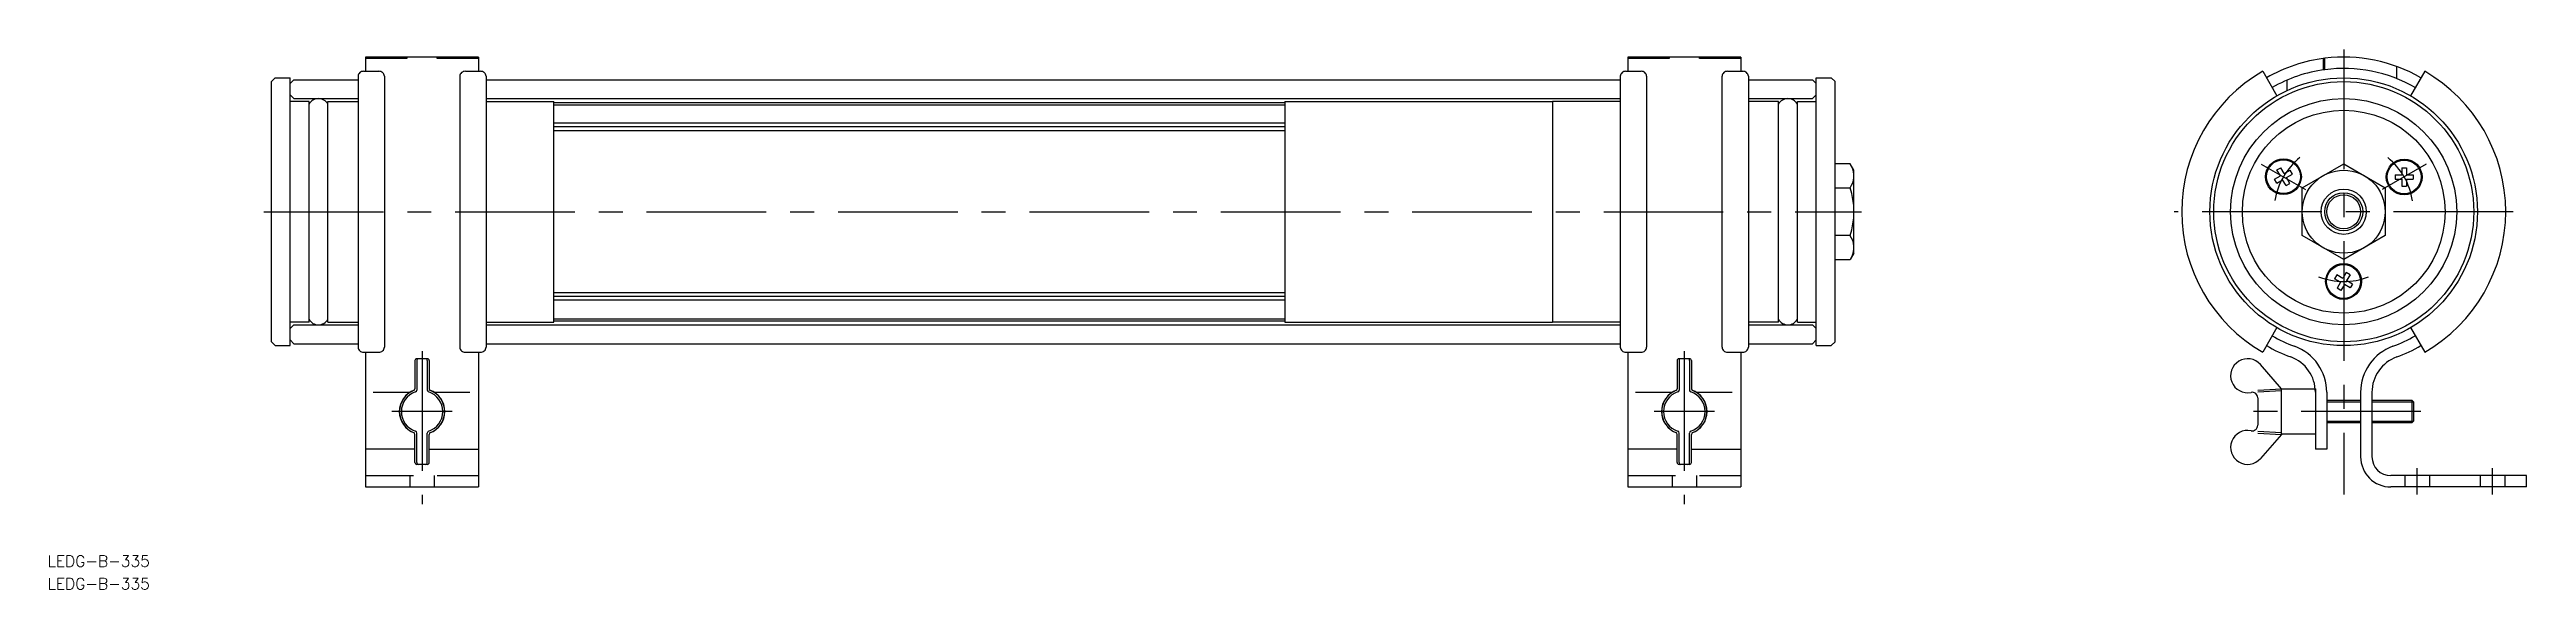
# Model space of a CAD drawing. Extents: x 1 to 658, y 0 to 143.
import ezdxf

# ---------------------------------------------------------------- set-up
doc = ezdxf.new("R2010")
doc.units = 0
doc.linetypes.add('CENTER', pattern=[50.8, 31.75, -6.35, 6.35, -6.35])
doc.linetypes.add('DASHED', pattern=[19.05, 12.7, -6.35])
doc.layers.get('0').update_dxf_attribs({"linetype": 'CONTINUOUS'})
doc.layers.add('CENTER', color=1, linetype='CENTER')
doc.styles.get("Standard").update_dxf_attribs({"font": 'txt.shx', "height": 3, "bigfont": 'bigfont.shx'})

# ---------------------------------------------------------------- blocks, each defined once
blk = doc.blocks.new('*U8')
at = {"color": 7, "linetype": 'CONTINUOUS'}
blk.add_text('LEDG-B-335', height=3, dxfattribs=at).set_placement((0, 6))
blk = doc.blocks.new('*U9')
at = {"color": 7, "linetype": 'CONTINUOUS'}
blk.add_text('LEDG-B-335', height=3, dxfattribs=at).set_placement((0, 0))

msp = doc.modelspace()

# ---------------------------------------------------------------- linework, layer by layer
at = {"color": 7, "linetype": 'CONTINUOUS'}
for p, q in [((84.38, 141.17), (84.38, 137.41)), ((114.38, 141.17), (84.38, 141.17)), ((95.38, 140.8), (84.38, 140.8)), ((95.38, 141.17), (95.38, 140.8)), ((103.38, 140.8), (103.38, 141.17)), ((114.38, 140.8), (103.38, 140.8)), ((114.38, 141.17), (114.38, 137.41)), ((419.38, 141.17), (419.38, 137.41)), ((449.38, 141.17), (419.38, 141.17)), ((430.38, 140.8), (419.38, 140.8)), ((430.38, 141.17), (430.38, 140.8)), ((438.38, 140.8), (438.38, 141.17)), ((449.38, 140.8), (438.38, 140.8)), ((449.38, 141.17), (449.38, 137.41)), ((603.89, 140.8), (603.89, 137.77)), ((604.38, 137.84), (604.38, 140.86)), ((623.39, 138.71), (623.39, 135.5)), ((60.38, 135.67), (59.38, 134.67)), ((59.38, 65.67), (59.38, 134.67)), ((60.38, 135.67), (64.38, 135.67)), ((64.38, 64.67), (64.38, 135.67)), ((65.38, 135.17), (64.38, 134.17)), ((65.38, 135.17), (82.38, 135.17)), ((82.38, 136.11), (82.38, 64.23)), ((83.88, 137.41), (87.88, 137.41)), ((89.38, 136.11), (89.38, 64.23)), ((109.38, 136.11), (109.38, 64.23)), ((110.88, 137.41), (114.88, 137.41)), ((116.38, 136.11), (116.38, 64.23)), ((116.38, 135.17), (417.38, 135.17)), ((417.38, 136.11), (417.38, 64.23)), ((418.88, 137.41), (422.88, 137.41)), ((424.38, 136.11), (424.38, 64.23)), ((444.38, 136.11), (444.38, 64.23)), ((445.88, 137.41), (449.88, 137.41)), ((451.38, 136.11), (451.38, 64.23)), ((451.38, 135.17), (468.38, 135.17)), ((468.38, 135.17), (469.38, 134.17)), ((469.38, 64.67), (469.38, 135.67)), ((469.38, 135.67), (473.38, 135.67)), ((473.38, 135.67), (474.38, 134.67)), ((474.38, 65.67), (474.38, 134.67)), ((587.88, 137.41), (591.63, 130.91)), ((594.38, 132.35), (594.38, 135.08)), ((630.88, 137.41), (627.13, 130.91)), ((64.38, 131.17), (65.38, 130.17)), ((69.38, 129.42), (64.38, 129.42)), ((65.38, 130.17), (82.38, 130.17)), ((69.38, 70.92), (69.38, 129.42)), ((74.38, 70.92), (74.38, 129.42)), ((74.38, 129.42), (82.38, 129.42)), ((116.38, 130.17), (417.38, 130.17)), ((116.38, 129.42), (134.38, 129.42)), ((134.38, 70.92), (134.38, 129.42)), ((134.38, 129.14), (328.38, 129.14)), ((134.38, 128.54), (328.38, 128.54)), ((328.38, 129.42), (399.38, 129.42)), ((328.38, 129.42), (328.38, 70.92)), ((399.38, 129.42), (399.38, 70.92)), ((417.38, 129.42), (399.38, 129.42)), ((399.38, 129.42), (399.38, 70.92)), ((451.38, 130.17), (468.38, 130.17)), ((459.38, 129.42), (451.38, 129.42)), ((459.38, 70.92), (459.38, 129.42)), ((464.38, 70.92), (464.38, 129.42)), ((464.38, 129.42), (469.38, 129.42)), ((469.38, 131.17), (468.38, 130.17)), ((328.38, 123.67), (134.38, 123.67)), ((328.38, 122.65), (134.38, 122.65)), ((328.38, 121.65), (134.38, 121.65)), ((399.38, 121.65), (399.38, 78.69)), ((478.4, 112.87), (474.38, 112.87)), ((479.38, 111.17), (478.4, 112.87)), ((591.67, 111.24), (592.71, 111.84)), ((593.61, 110.28), (592.71, 111.84)), ((598.38, 106.52), (609.38, 112.87)), ((609.38, 112.87), (620.38, 106.52)), ((624.83, 111.78), (626.03, 111.78)), ((624.83, 111.78), (624.83, 109.98)), ((626.03, 111.78), (626.03, 109.98)), ((474.38, 106.52), (478.4, 106.52)), ((479.38, 89.17), (479.38, 111.17)), ((591.01, 108.78), (592.57, 109.68)), ((591.61, 107.74), (591.01, 108.78)), ((591.61, 107.74), (593.17, 108.64)), ((592.57, 109.68), (591.67, 111.24)), ((594.07, 107.08), (593.17, 108.64)), ((593.61, 110.28), (595.16, 111.18)), ((594.07, 107.08), (595.11, 107.68)), ((594.21, 109.24), (595.76, 110.14)), ((595.11, 107.68), (594.21, 109.24)), ((595.76, 110.14), (595.16, 111.18)), ((598.38, 93.82), (598.38, 106.52)), ((620.38, 106.52), (620.38, 93.82)), ((623.03, 109.98), (623.03, 108.78)), ((623.03, 109.98), (624.83, 109.98)), ((623.03, 108.78), (624.83, 108.78)), ((624.83, 108.78), (624.83, 106.98)), ((624.83, 106.98), (626.03, 106.98)), ((626.03, 109.98), (627.83, 109.98)), ((626.03, 108.78), (627.83, 108.78)), ((626.03, 108.78), (626.03, 106.98)), ((627.83, 109.98), (627.83, 108.78)), ((478.4, 93.82), (474.38, 93.82)), ((609.38, 87.47), (598.38, 93.82)), ((620.38, 93.82), (609.38, 87.47)), ((474.38, 87.47), (478.4, 87.47)), ((479.38, 89.17), (478.4, 87.47)), ((607.56, 83.39), (606.96, 82.35)), ((608.52, 81.45), (606.96, 82.35)), ((609.12, 82.49), (607.56, 83.39)), ((608.52, 81.45), (607.62, 79.89)), ((608.66, 79.29), (607.62, 79.89)), ((609.56, 80.85), (608.66, 79.29)), ((610.02, 84.05), (609.12, 82.49)), ((611.12, 79.95), (609.56, 80.85)), ((611.06, 83.45), (610.02, 84.05)), ((611.06, 83.45), (610.16, 81.89)), ((611.72, 80.99), (610.16, 81.89)), ((611.72, 80.99), (611.12, 79.95)), ((328.38, 78.69), (134.38, 78.69)), ((328.38, 77.69), (134.38, 77.69)), ((328.38, 76.67), (134.38, 76.67)), ((69.38, 70.92), (64.38, 70.92)), ((65.38, 70.17), (64.38, 69.17)), ((65.38, 65.17), (64.38, 66.17)), ((65.38, 70.17), (82.38, 70.17)), ((74.38, 70.92), (82.38, 70.92)), ((116.38, 70.92), (134.38, 70.92)), ((116.38, 70.17), (417.38, 70.17)), ((134.38, 71.8), (328.38, 71.8)), ((134.38, 71.2), (328.38, 71.2)), ((328.38, 70.92), (399.38, 70.92)), ((417.38, 70.92), (399.38, 70.92)), ((459.38, 70.92), (451.38, 70.92)), ((451.38, 70.17), (468.38, 70.17)), ((464.38, 70.92), (469.38, 70.92)), ((468.38, 70.17), (469.38, 69.17)), ((468.38, 65.17), (469.38, 66.17)), ((591.63, 69.43), (587.88, 62.93)), ((627.13, 69.43), (630.88, 62.93)), ((60.38, 64.67), (59.38, 65.67)), ((60.38, 64.67), (64.38, 64.67)), ((65.38, 65.17), (82.38, 65.17)), ((83.88, 62.93), (87.88, 62.93)), ((84.38, 62.93), (84.38, 27.17)), ((97.48, 60.67), (97.48, 53.21)), ((100.78, 61.17), (97.98, 61.17)), ((97.98, 60.67), (97.98, 52.86)), ((100.78, 60.67), (100.78, 52.86)), ((101.28, 60.67), (101.28, 53.21)), ((110.88, 62.93), (114.88, 62.93)), ((114.38, 62.93), (114.38, 27.17)), ((116.38, 65.17), (417.38, 65.17)), ((418.88, 62.93), (422.88, 62.93)), ((419.38, 62.93), (419.38, 27.17)), ((432.48, 60.67), (432.48, 53.21)), ((435.78, 61.17), (432.98, 61.17)), ((435.78, 61.17), (432.98, 61.17)), ((432.98, 60.67), (432.98, 52.86)), ((435.78, 60.67), (435.78, 52.86)), ((436.28, 60.67), (436.28, 53.21)), ((445.88, 62.93), (449.88, 62.93)), ((449.38, 62.93), (449.38, 27.17)), ((451.38, 65.17), (468.38, 65.17)), ((469.38, 64.67), (473.38, 64.67)), ((473.38, 64.67), (474.38, 65.67)), ((592.88, 53.21), (587.27, 59.63)), ((586.58, 52.86), (592.88, 53.21)), ((586.58, 52.39), (592.88, 52.75)), ((592.88, 41.13), (592.88, 53.21)), ((592.88, 53.17), (601.88, 53.17)), ((601.88, 53.17), (601.88, 41.17)), ((86.43, 52.27), (96.14, 52.27)), ((102.63, 52.27), (112.05, 52.27)), ((421.43, 52.27), (431.14, 52.27)), ((437.63, 52.27), (447.05, 52.27)), ((586.58, 50.79), (586.58, 43.55)), ((601.88, 52.27), (601.88, 37.17)), ((604.88, 52.27), (604.88, 37.17)), ((604.88, 50.17), (613.88, 50.17)), ((613.88, 52.27), (613.88, 35.17)), ((616.88, 52.27), (616.88, 35.17)), ((616.88, 50.17), (627.48, 50.17)), ((627.48, 50.17), (627.88, 49.76)), ((627.48, 50.17), (627.48, 44.17)), ((627.88, 49.76), (627.88, 44.58)), ((97.48, 33.67), (97.48, 41.13)), ((97.98, 33.67), (97.98, 41.48)), ((100.78, 33.67), (100.78, 41.48)), ((101.28, 33.67), (101.28, 41.13)), ((432.48, 33.67), (432.48, 41.13)), ((432.98, 33.67), (432.98, 41.48)), ((435.78, 33.67), (435.78, 41.48)), ((436.28, 33.67), (436.28, 41.13)), ((586.58, 41.95), (592.88, 41.59)), ((586.58, 41.48), (592.88, 41.13)), ((592.88, 41.13), (587.27, 34.71)), ((601.88, 41.17), (592.88, 41.17)), ((613.88, 44.17), (604.88, 44.17)), ((627.48, 44.17), (616.88, 44.17)), ((627.88, 44.58), (627.48, 44.17)), ((97.48, 37.17), (84.38, 37.17)), ((100.78, 33.17), (97.98, 33.17)), ((101.28, 37.17), (114.38, 37.17)), ((432.48, 37.17), (419.38, 37.17)), ((435.78, 33.17), (432.98, 33.17)), ((436.28, 37.17), (449.38, 37.17)), ((604.88, 37.17), (601.88, 37.17)), ((84.38, 27.17), (114.38, 27.17)), ((419.38, 27.17), (449.38, 27.17)), ((657.88, 30.17), (621.88, 30.17)), ((657.88, 27.17), (621.88, 27.17)), ((657.88, 27.17), (657.88, 30.17))]:
    msp.add_line(p, q, dxfattribs=at)
at = {"color": 3, "linetype": 'CONTINUOUS'}
for p, q in [((604.88, 49.76), (613.88, 49.76)), ((616.88, 49.76), (627.88, 49.76)), ((604.88, 44.58), (613.88, 44.58)), ((616.88, 44.58), (627.88, 44.58))]:
    msp.add_line(p, q, dxfattribs=at)
at = {"color": 3, "linetype": 'DASHED'}
for p, q in [((84.38, 30.17), (114.38, 30.17)), ((96.13, 30.17), (96.13, 27.17)), ((102.63, 30.17), (102.63, 27.17)), ((419.38, 30.17), (449.38, 30.17)), ((431.13, 30.17), (431.13, 27.17)), ((437.63, 30.17), (437.63, 27.17)), ((625.63, 30.17), (625.63, 27.17)), ((632.13, 30.17), (632.13, 27.17)), ((645.63, 30.17), (645.63, 27.17)), ((652.13, 30.17), (652.13, 27.17))]:
    msp.add_line(p, q, dxfattribs=at)
at = {"color": 7, "linetype": 'CONTINUOUS'}
for centre, radius in [((609.38, 100.17), 35.5), ((609.38, 100.17), 34.5), ((609.38, 100.17), 30), ((609.38, 100.17), 26.9), ((593.39, 109.46), 4.75), ((593.39, 109.46), 4.5), ((625.43, 109.38), 4.75), ((625.43, 109.38), 4.5), ((609.38, 100.17), 11), ((609.38, 100.17), 6), ((609.38, 100.17), 4.5), ((609.34, 81.67), 4.75), ((609.34, 81.67), 4.5)]:
    msp.add_circle(centre, radius, dxfattribs=at)
at = {"color": 3, "linetype": 'CONTINUOUS'}
msp.add_circle((609.38, 100.17), 5.05, dxfattribs=at)
at = {"color": 7, "linetype": 'CONTINUOUS'}
for centre, radius, start, end in [((92.34, 140.4), 0.562, 108.6587, 134.08231), ((93.04, 138.49), 2.59, 94.75943, 109.68071), ((94.92, 120.16), 21.01, 88.72002, 95.72295), ((103.85, 120.16), 21.01, 84.27705, 91.27998), ((105.73, 138.49), 2.59, 70.31929, 85.24057), ((106.43, 140.4), 0.562, 45.91769, 71.3413), ((427.34, 140.4), 0.562, 108.6587, 134.08231), ((428.04, 138.49), 2.59, 94.75943, 109.68071), ((429.92, 120.16), 21.01, 88.72002, 95.72295), ((438.85, 120.16), 21.01, 84.27705, 91.27998), ((440.73, 138.49), 2.59, 70.31929, 85.24057), ((441.43, 140.4), 0.562, 45.91769, 71.3413), ((609.38, 100.17), 41, 97.00473, 120), ((609.38, 100.17), 41, 60, 97.00473), ((609.38, 100.17), 38, 60, 97.56084), ((83.54, 136.11), 1.15, 153.37884, 179.85983), ((83.69, 136.03), 1.32, 128.55613, 153.19201), ((83.83, 135.85), 1.55, 108.86543, 128.6406), ((83.88, 135.7), 1.71, 89.94222, 108.95796), ((87.89, 135.7), 1.71, 71.04204, 90.05778), ((87.94, 135.85), 1.55, 51.3594, 71.13457), ((88.08, 136.03), 1.32, 26.80799, 51.44387), ((88.23, 136.11), 1.15, 0.14017, 26.62116), ((110.54, 136.11), 1.15, 153.37884, 179.85983), ((110.69, 136.03), 1.32, 128.55613, 153.19201), ((110.83, 135.85), 1.55, 108.86543, 128.6406), ((110.88, 135.7), 1.71, 89.94222, 108.95796), ((114.89, 135.7), 1.71, 71.04204, 90.05778), ((114.94, 135.85), 1.55, 51.3594, 71.13457), ((115.08, 136.03), 1.32, 26.80799, 51.44387), ((115.23, 136.11), 1.15, 0.14017, 26.62116), ((418.54, 136.11), 1.15, 153.37884, 179.85983), ((418.69, 136.03), 1.32, 128.55613, 153.19201), ((418.83, 135.85), 1.55, 108.86543, 128.6406), ((418.88, 135.7), 1.71, 89.94222, 108.95796), ((422.89, 135.7), 1.71, 71.04204, 90.05778), ((422.94, 135.85), 1.55, 51.3594, 71.13457), ((423.08, 136.03), 1.32, 26.80799, 51.44387), ((423.23, 136.11), 1.15, 0.14017, 26.62116), ((445.54, 136.11), 1.15, 153.37884, 179.85983), ((445.69, 136.03), 1.32, 128.55613, 153.19201), ((445.83, 135.85), 1.55, 108.86543, 128.6406), ((445.88, 135.7), 1.71, 89.94222, 108.95796), ((449.89, 135.7), 1.71, 71.04204, 90.05778), ((449.94, 135.85), 1.55, 51.3594, 71.13457), ((450.08, 136.03), 1.32, 26.80799, 51.44387), ((450.23, 136.11), 1.15, 0.14017, 26.62116), ((609.38, 100.17), 43, 120, 240), ((609.38, 100.17), 38, 97.56084, 120), ((609.38, 100.17), 43, 300, 60), ((71.88, 127.32), 2.85, 28.69441, 151.30559), ((461.88, 127.32), 2.85, 28.69441, 151.30559), ((473.76, 109.7), 5.62, 325.61575, 25.61575), ((458.37, 100.17), 21.02, 342.41205, 17.58795), ((473.76, 90.64), 5.62, 334.38425, 34.38425), ((71.88, 73.02), 2.85, 208.69441, 331.30559), ((461.88, 73.02), 2.85, 208.69441, 331.30559), ((609.38, 100.17), 38, 240, 249.93187), ((609.38, 100.17), 38, 290.06813, 300), ((83.54, 64.23), 1.15, 180.14017, 206.62116), ((83.69, 64.31), 1.32, 206.80799, 231.44387), ((83.83, 64.49), 1.55, 231.3594, 251.13457), ((83.88, 64.64), 1.71, 251.04204, 270.05778), ((87.89, 64.64), 1.71, 269.94222, 288.95796), ((87.94, 64.49), 1.55, 288.86543, 308.6406), ((88.08, 64.31), 1.32, 308.55613, 333.19201), ((88.23, 64.23), 1.15, 333.37884, 359.85983), ((97.98, 60.67), 0.5, 90, 180), ((98.48, 60.67), 0.5, 90, 180), ((100.28, 60.67), 0.5, 0, 90), ((100.78, 60.67), 0.5, 0, 90), ((110.54, 64.23), 1.15, 180.14017, 206.62116), ((110.69, 64.31), 1.32, 206.80799, 231.44387), ((110.83, 64.49), 1.55, 231.3594, 251.13457), ((110.88, 64.64), 1.71, 251.04204, 270.05778), ((114.89, 64.64), 1.71, 269.94222, 288.95796), ((114.94, 64.49), 1.55, 288.86543, 308.6406), ((115.08, 64.31), 1.32, 308.55613, 333.19201), ((115.23, 64.23), 1.15, 333.37884, 359.85983), ((418.54, 64.23), 1.15, 180.14017, 206.62116), ((418.69, 64.31), 1.32, 206.80799, 231.44387), ((418.83, 64.49), 1.55, 231.3594, 251.13457), ((418.88, 64.64), 1.71, 251.04204, 270.05778), ((422.89, 64.64), 1.71, 269.94222, 288.95796), ((422.94, 64.49), 1.55, 288.86543, 308.6406), ((423.08, 64.31), 1.32, 308.55613, 333.19201), ((423.23, 64.23), 1.15, 333.37884, 359.85983), ((432.98, 60.67), 0.5, 90, 180), ((432.98, 60.67), 0.5, 90, 180), ((433.48, 60.67), 0.5, 90, 180), ((433.48, 60.67), 0.5, 90, 180), ((435.28, 60.67), 0.5, 0, 90), ((435.28, 60.67), 0.5, 0, 90), ((435.78, 60.67), 0.5, 0, 90), ((435.78, 60.67), 0.5, 0, 90), ((445.54, 64.23), 1.15, 180.14017, 206.62116), ((445.69, 64.31), 1.32, 206.80799, 231.44387), ((445.83, 64.49), 1.55, 231.3594, 251.13457), ((445.88, 64.64), 1.71, 251.04204, 270.05778), ((449.89, 64.64), 1.71, 269.94222, 288.95796), ((449.94, 64.49), 1.55, 288.86543, 308.6406), ((450.08, 64.31), 1.32, 308.55613, 333.19201), ((450.23, 64.23), 1.15, 333.37884, 359.85983), ((583.88, 56.67), 4.5, 41.15383, 281.53696), ((609.38, 100.17), 41, 240, 249.93187), ((591.88, 52.27), 10, 0, 69.93187), ((591.88, 52.27), 13, 0, 69.93187), ((626.88, 52.27), 13, 110.06813, 180), ((626.88, 52.27), 10, 110.06813, 180), ((609.38, 100.17), 41, 290.06813, 300), ((99.38, 47.17), 6.04, 109.87621, 250.12379), ((99.38, 47.17), 6, 111.66818, 248.33182), ((96.98, 53.21), 0.5, 291.66818, 360), ((97.48, 52.86), 0.5, 288.46146, 0), ((101.28, 52.86), 0.5, 180, 251.53854), ((101.78, 53.21), 0.5, 180, 248.33182), ((99.38, 47.17), 6.04, 289.87621, 70.12379), ((99.38, 47.17), 6, 291.66818, 68.33182), ((434.38, 47.17), 6.04, 109.87621, 250.12379), ((434.38, 47.17), 6, 111.66818, 248.33182), ((431.98, 53.21), 0.5, 291.66818, 360), ((432.48, 52.86), 0.5, 288.46146, 0), ((436.28, 52.86), 0.5, 180, 251.53854), ((436.78, 53.21), 0.5, 180, 248.33182), ((434.38, 47.17), 6.04, 289.87621, 70.12379), ((434.38, 47.17), 6, 291.66818, 68.33182), ((99.38, 47.17), 5.5, 108.46146, 251.53854), ((99.38, 47.17), 5.5, 288.46146, 71.53854), ((434.38, 47.17), 5.5, 108.46146, 251.53854), ((434.38, 47.17), 5.5, 288.46146, 71.53854), ((585.08, 50.79), 1.5, 0, 101.53696), ((96.98, 41.13), 0.5, 0, 68.33182), ((97.48, 41.48), 0.5, 360, 71.53854), ((101.28, 41.48), 0.5, 108.46146, 180), ((101.78, 41.13), 0.5, 111.66818, 180), ((431.98, 41.13), 0.5, 0, 68.33182), ((432.48, 41.48), 0.5, 360, 71.53854), ((436.28, 41.48), 0.5, 108.46146, 180), ((436.78, 41.13), 0.5, 111.66818, 180), ((583.88, 37.67), 4.5, 78.46304, 318.84617), ((585.08, 43.55), 1.5, 258.46304, 0), ((97.98, 33.67), 0.5, 180, 270), ((98.48, 33.67), 0.5, 180, 270), ((100.28, 33.67), 0.5, 270, 0), ((100.78, 33.67), 0.5, 270, 0), ((432.98, 33.67), 0.5, 180, 270), ((433.48, 33.67), 0.5, 180, 270), ((435.28, 33.67), 0.5, 270, 0), ((435.78, 33.67), 0.5, 270, 0), ((621.88, 35.17), 8, 180, 270), ((621.88, 35.17), 5, 180, 270)]:
    msp.add_arc(centre, radius, start, end, dxfattribs=at)
at = {"layer": 'CENTER', "color": 1, "linetype": 'CENTER'}
for p, q in [((609.38, 143.17), (609.38, 25.17)), ((587.52, 112.79), (599.21, 106.04)), ((631.25, 112.79), (619.56, 106.04)), ((57.38, 100.17), (481.38, 100.17)), ((654.38, 100.17), (564.38, 100.17)), ((99.38, 63.17), (99.38, 22.6)), ((434.38, 63.17), (434.38, 22.6)), ((107.38, 47.17), (91.38, 47.17)), ((442.38, 47.17), (426.38, 47.17)), ((629.88, 47.17), (584.58, 47.17)), ((628.88, 25.17), (628.88, 32.17)), ((648.88, 25.17), (648.88, 32.17))]:
    msp.add_line(p, q, dxfattribs=at)
for start, end in [(128.91233, 170.8042), (8.91233, 50.8042), (248.91233, 290.8042)]:
    msp.add_arc((609.38, 100.17), 18.5, start, end, dxfattribs=at)

# ---------------------------------------------------------------- block references
at = {"color": 7, "linetype": 'CONTINUOUS'}
for name in ['*U8', '*U9']:
    msp.add_blockref(name, (0, 0), dxfattribs=at)

doc.saveas('drawing.dxf')
